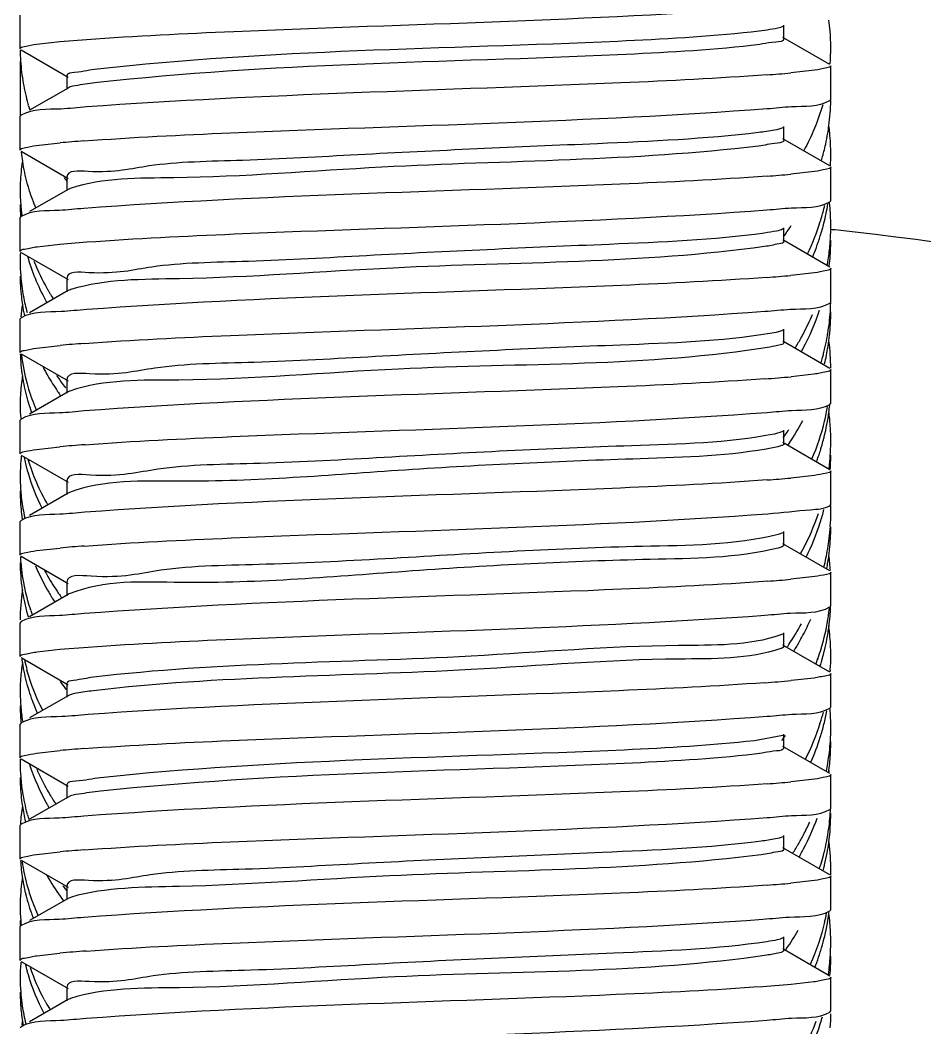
# Model space of a CAD drawing. Extents: x 921423 to 1291758, y 534425 to 1049953.
# Drawn here: x 1127829.6 to 1127890.6, y 865337.3 to 865405.2 of the extents above; entities that cross this region are included whole.
import ezdxf

# ---------------------------------------------------------------- set-up
doc = ezdxf.new("R2010")
doc.units = 0
doc.header["$LTSCALE"] = 1000
doc.header["$MEASUREMENT"] = 0
doc.layers.add('02___PRT_ALL_AXES', color=7, linetype='Continuous')

msp = doc.modelspace()

# ---------------------------------------------------------------- linework, layer by layer
at = {"color": 7, "linetype": 'Continuous'}
for p, q in [((1127829.628, 865403.315), (1127829.628, 865405.591)), ((1127881.114, 865403.998), (1127881.114, 865404.908)), ((1127830.739, 865403.626), (1127832.3, 865403.799)), ((1127832.3, 865403.799), (1127834.102, 865403.946)), ((1127884.204, 865402.251), (1127881.041, 865404.082)), ((1127829.693, 865403.24), (1127832.856, 865401.409)), ((1127829.628, 865402.48), (1127829.628, 865398.836)), ((1127883.191, 865401.87), (1127881.586, 865401.691)), ((1127884.268, 865399.9), (1127884.268, 865402.176)), ((1127832.783, 865401.493), (1127832.783, 865400.583)), ((1127832.856, 865400.667), (1127830.267, 865399.168)), ((1127884.204, 865399.825), (1127884.268, 865399.9)), ((1127829.693, 865398.836), (1127829.628, 865398.761)), ((1127829.628, 865396.485), (1127829.628, 865398.761)), ((1127881.114, 865397.168), (1127881.114, 865398.078)), ((1127830.718, 865396.793), (1127832.317, 865396.971)), ((1127884.204, 865395.421), (1127881.041, 865397.252)), ((1127829.693, 865396.41), (1127832.856, 865394.579)), ((1127883.747, 865396.158), (1127883.76, 865396.208)), ((1127883.171, 865395.037), (1127881.579, 865394.86)), ((1127884.268, 865393.07), (1127884.268, 865395.346)), ((1127832.783, 865394.663), (1127832.783, 865393.753)), ((1127832.856, 865393.837), (1127830.267, 865392.338)), ((1127833.009, 865393.901), (1127832.856, 865393.837)), ((1127884.204, 865392.995), (1127884.268, 865393.07)), ((1127829.693, 865392.006), (1127829.628, 865391.931)), ((1127829.628, 865389.655), (1127829.628, 865391.931)), ((1127881.114, 865390.338), (1127881.114, 865391.248)), ((1127830.773, 865389.97), (1127832.306, 865390.14)), ((1127832.306, 865390.14), (1127834.118, 865390.287)), ((1127884.204, 865388.591), (1127881.041, 865390.422)), ((1127829.693, 865389.58), (1127832.856, 865387.749)), ((1127883.171, 865388.207), (1127881.579, 865388.03)), ((1127884.268, 865386.24), (1127884.268, 865388.516)), ((1127832.783, 865387.833), (1127832.783, 865386.923)), ((1127832.856, 865387.007), (1127830.267, 865385.508)), ((1127833.008, 865387.071), (1127832.857, 865387.007)), ((1127884.204, 865386.165), (1127884.268, 865386.24)), ((1127829.693, 865385.176), (1127829.628, 865385.101)), ((1127829.628, 865382.825), (1127829.628, 865385.101)), ((1127881.114, 865383.508), (1127881.114, 865384.418)), ((1127830.732, 865383.135), (1127832.316, 865383.311)), ((1127884.204, 865381.761), (1127881.041, 865383.592)), ((1127829.693, 865382.75), (1127832.856, 865380.919)), ((1127883.726, 865382.561), (1127883.713, 865382.511)), ((1127883.136, 865381.372), (1127881.587, 865381.201)), ((1127884.268, 865379.41), (1127884.268, 865381.686)), ((1127832.783, 865381.003), (1127832.783, 865380.093)), ((1127832.856, 865380.177), (1127830.267, 865378.678)), ((1127832.952, 865380.221), (1127832.857, 865380.177)), ((1127884.204, 865379.335), (1127884.268, 865379.41)), ((1127830.293, 865379.098), (1127830.308, 865379.052)), ((1127829.693, 865378.346), (1127829.628, 865378.271)), ((1127829.628, 865375.995), (1127829.628, 865378.271)), ((1127881.04, 865377.504), (1127880.473, 865377.338)), ((1127881.114, 865376.678), (1127881.114, 865377.588)), ((1127830.722, 865376.303), (1127832.31, 865376.48)), ((1127884.204, 865374.931), (1127881.041, 865376.762)), ((1127829.693, 865375.92), (1127832.856, 865374.089)), ((1127883.427, 865375.798), (1127883.444, 865375.847)), ((1127883.176, 865374.548), (1127881.58, 865374.37)), ((1127884.268, 865372.58), (1127884.268, 865374.856)), ((1127832.783, 865374.173), (1127832.783, 865373.263)), ((1127832.856, 865373.347), (1127830.267, 865371.848)), ((1127832.95, 865373.39), (1127832.857, 865373.347)), ((1127884.204, 865372.505), (1127884.268, 865372.58)), ((1127829.693, 865371.516), (1127829.628, 865371.441)), ((1127829.628, 865369.165), (1127829.628, 865371.441)), ((1127881.04, 865370.674), (1127880.72, 865370.562)), ((1127881.114, 865369.848), (1127881.114, 865370.758)), ((1127830.73, 865369.475), (1127832.317, 865369.651)), ((1127884.204, 865368.101), (1127881.041, 865369.932)), ((1127829.693, 865369.09), (1127832.856, 865367.259)), ((1127883.186, 865367.72), (1127881.576, 865367.54)), ((1127884.268, 865365.75), (1127884.268, 865368.026)), ((1127832.783, 865367.343), (1127832.783, 865366.433)), ((1127832.856, 865366.517), (1127830.267, 865365.019)), ((1127832.927, 865366.551), (1127832.856, 865366.517)), ((1127884.204, 865365.675), (1127884.268, 865365.75)), ((1127830.342, 865365.43), (1127830.326, 865365.477)), ((1127829.693, 865364.686), (1127829.628, 865364.612)), ((1127829.628, 865362.335), (1127829.628, 865364.612)), ((1127881.04, 865363.844), (1127880.907, 865363.786)), ((1127881.114, 865363.018), (1127881.114, 865363.929)), ((1127830.781, 865362.652), (1127832.298, 865362.819)), ((1127832.298, 865362.819), (1127834.207, 865362.973)), ((1127884.204, 865361.271), (1127881.041, 865363.102)), ((1127829.693, 865362.26), (1127832.856, 865360.429)), ((1127883.403, 865362.207), (1127883.386, 865362.158)), ((1127883.551, 865361.685), (1127883.563, 865361.721)), ((1127883.661, 865362.045), (1127883.675, 865362.095)), ((1127883.142, 865360.883), (1127881.59, 865360.711)), ((1127884.268, 865358.92), (1127884.268, 865361.197)), ((1127832.783, 865360.514), (1127832.783, 865359.603)), ((1127832.856, 865359.687), (1127830.267, 865358.189)), ((1127884.204, 865358.845), (1127884.268, 865358.92)), ((1127829.693, 865357.856), (1127829.628, 865357.782)), ((1127829.628, 865355.505), (1127829.628, 865357.782)), ((1127881.041, 865357.014), (1127879.119, 865356.654)), ((1127881.114, 865356.188), (1127881.114, 865357.099)), ((1127884.204, 865354.441), (1127881.041, 865356.272)), ((1127829.693, 865355.43), (1127832.856, 865353.599)), ((1127830.723, 865355.814), (1127832.318, 865355.991)), ((1127883.176, 865354.058), (1127881.578, 865353.88)), ((1127884.268, 865352.09), (1127884.268, 865354.367)), ((1127832.783, 865353.684), (1127832.783, 865352.773)), ((1127832.856, 865352.857), (1127830.267, 865351.359)), ((1127831.454, 865352.354), (1127831.467, 865352.33)), ((1127884.204, 865352.015), (1127884.268, 865352.09)), ((1127830.116, 865351.663), (1127830.103, 865351.71)), ((1127829.693, 865351.026), (1127829.628, 865350.952)), ((1127829.628, 865348.675), (1127829.628, 865350.952)), ((1127881.114, 865349.358), (1127881.114, 865350.269)), ((1127884.204, 865347.611), (1127881.041, 865349.442)), ((1127884.133, 865349.777), (1127884.139, 865349.821)), ((1127884.143, 865349.826), (1127884.147, 865349.792)), ((1127829.693, 865348.6), (1127832.856, 865346.769)), ((1127830.72, 865348.983), (1127832.318, 865349.161)), ((1127883.816, 865349.095), (1127883.808, 865349.065)), ((1127883.642, 865348.457), (1127883.627, 865348.407)), ((1127883.174, 865347.228), (1127881.579, 865347.05)), ((1127884.268, 865345.26), (1127884.268, 865347.537)), ((1127832.783, 865346.854), (1127832.783, 865345.943)), ((1127832.856, 865346.027), (1127830.267, 865344.529)), ((1127833.083, 865346.114), (1127832.857, 865346.027)), ((1127884.204, 865345.185), (1127884.268, 865345.26)), ((1127829.693, 865344.196), (1127829.628, 865344.122)), ((1127829.628, 865341.845), (1127829.628, 865344.122)), ((1127881.114, 865342.528), (1127881.114, 865343.439)), ((1127884.204, 865340.781), (1127881.041, 865342.612)), ((1127829.693, 865341.77), (1127832.856, 865339.939)), ((1127830.757, 865342.159), (1127832.308, 865342.33)), ((1127883.12, 865340.39), (1127881.599, 865340.222)), ((1127884.268, 865338.43), (1127884.268, 865340.707)), ((1127832.783, 865340.024), (1127832.783, 865339.113)), ((1127881.599, 865340.222), (1127879.695, 865340.069)), ((1127832.856, 865339.197), (1127830.267, 865337.699)), ((1127832.98, 865339.252), (1127832.857, 865339.197)), ((1127884.204, 865338.355), (1127884.268, 865338.43)), ((1127829.693, 865337.366), (1127829.628, 865337.292))]:
    msp.add_line(p, q, dxfattribs=at)
for centre, radius, start, end in [((1127873.352, 865492.295), 90.978, 274.16255, 275.1926), ((1127869.407, 865400.071), 14.861, 352.47519, 359.03327), ((1127869.087, 865400.117), 15.184, 347.7321, 350.52725), ((1127869.221, 865400.094), 15.049, 350.52884, 352.48172), ((1127869.319, 865396.185), 14.95, 5.58674, 7.5152), ((1127869.471, 865396.199), 14.797, 0.00854, 5.59097), ((1127840.517, 865306.685), 90.658, 94.17607, 95.18912), ((1127868.948, 865400.147), 15.327, 345.78366, 347.73309), ((1127842.422, 865397.669), 12.795, 185.96749, 188.8113), ((1127868.705, 865400.21), 15.578, 343.45881, 344.92118), ((1127868.849, 865400.172), 15.429, 345.1133, 345.78472), ((1127869.527, 865396.202), 14.741, 356.97159, 359.99788), ((1127842.412, 865393.769), 12.785, 171.1943, 174.4746), ((1127842.684, 865397.714), 13.06, 188.82814, 195.33103), ((1127842.276, 865393.782), 12.648, 174.47588, 177.80003), ((1127873.36, 865485.384), 90.896, 274.16985, 275.1881), ((1127842.176, 865393.787), 12.547, 177.80211, 181.74252), ((1127842.933, 865397.779), 13.318, 195.31799, 196.41157), ((1127842.245, 865393.789), 12.617, 181.74364, 184.338), ((1127843.086, 865397.824), 13.477, 196.41284, 198.11163), ((1127843.209, 865397.864), 13.606, 198.10966, 198.55098), ((1127843.424, 865397.938), 13.834, 198.55845, 201.58299), ((1127842.209, 865392.822), 12.581, 180.00326, 183.69965), ((1127842.362, 865393.799), 12.734, 184.34018, 187.69364), ((1127843.685, 865398.04), 14.114, 201.57686, 202.63834), ((1127868.918, 865396.29), 15.358, 345.78464, 346.78636), ((1127869.031, 865395.298), 15.241, 345.78982, 350.7611), ((1127869.448, 865391.368), 14.82, 0.76158, 6.03394), ((1127868.695, 865396.349), 15.588, 342.50522, 345.7777), ((1127865.701, 865401.685), 18.938, 324.99043, 327.08789), ((1127867.919, 865396.609), 16.407, 334.25472, 342.45417), ((1127868.696, 865395.383), 15.588, 342.50596, 345.78952), ((1127869.54, 865391.372), 14.728, 357.64386, 359.99878), ((1127869.57, 865391.372), 14.698, 0.00011, 0.75392), ((1127865.425, 865401.877), 19.274, 324.53275, 324.99516), ((1127868.424, 865395.467), 15.872, 341.25311, 342.51152), ((1127869.473, 865391.375), 14.795, 356.29224, 357.64442), ((1127868.113, 865395.575), 16.202, 338.2349, 340.87298), ((1127868.318, 865395.502), 15.983, 340.8783, 341.25413), ((1127869.277, 865391.393), 14.993, 350.62667, 354.79693), ((1127869.419, 865390.412), 14.849, 353.27341, 358.49622), ((1127869.415, 865391.379), 14.854, 354.80193, 356.29212), ((1127869.557, 865390.406), 14.711, 358.50364, 359.99958), ((1127842.195, 865388.957), 12.566, 177.162, 179.99822), ((1127842.956, 865392.956), 13.341, 195.78743, 196.40074), ((1127867.859, 865395.675), 16.475, 337.2245, 338.23916), ((1127842.221, 865388.958), 12.592, 180.00472, 184.33887), ((1127844.213, 865394.402), 14.688, 201.59427, 209.70815), ((1127869.152, 865391.412), 15.119, 349.80407, 350.63062), ((1127842.198, 865387.992), 12.57, 180.00212, 183.06618), ((1127842.355, 865388.968), 12.726, 184.33859, 187.39443), ((1127873.357, 865478.583), 90.926, 274.16889, 275.18805), ((1127842.309, 865387.998), 12.68, 183.0678, 186.38787), ((1127842.504, 865388.988), 12.878, 187.39608, 190.68401), ((1127842.738, 865389.034), 13.116, 190.69091, 195.43735), ((1127844.889, 865394.771), 15.458, 209.65199, 210.41087), ((1127845.003, 865394.837), 15.589, 210.41037, 210.80748), ((1127845.115, 865394.904), 15.72, 210.80795, 211.54069), ((1127845.286, 865395.01), 15.922, 211.54123, 212.51965), ((1127833.57, 865385.372), 1.79, 106.85545, 108.28817), ((1127842.403, 865384.111), 12.775, 171.17163, 174.97934), ((1127842.429, 865388.011), 12.801, 186.38713, 188.78941), ((1127842.577, 865388.035), 12.951, 188.79166, 192.01233), ((1127869.489, 865386.545), 14.78, 356.29178, 358.51796), ((1127867.387, 865392.017), 16.989, 332.23521, 337.09792), ((1127869.308, 865386.559), 14.961, 350.63339, 356.28243), ((1127869.451, 865385.579), 14.817, 353.7483, 359.98936), ((1127866.857, 865392.29), 17.585, 330.76317, 332.25178), ((1127869.057, 865386.6), 15.215, 347.21735, 350.00725), ((1127869.158, 865386.582), 15.113, 350.00989, 350.64016), ((1127869.303, 865385.594), 14.966, 352.3086, 353.75375), ((1127840.572, 865292.374), 91.311, 94.15716, 95.18779), ((1127866.323, 865392.597), 18.201, 328.67514, 329.19036), ((1127866.505, 865392.488), 17.989, 329.18898, 330.4141), ((1127866.669, 865392.395), 17.8, 330.41564, 330.76547), ((1127868.931, 865386.628), 15.344, 345.78023, 347.21897), ((1127869.071, 865385.631), 15.201, 346.48199, 350.92176), ((1127869.234, 865385.603), 15.035, 350.9283, 352.30862), ((1127869.424, 865381.708), 14.845, 0.23179, 7.34407), ((1127842.345, 865383.171), 12.717, 181.90529, 188.7272), ((1127842.635, 865384.18), 13.01, 186.67965, 195.39793), ((1127866.861, 865391.323), 17.581, 331.30474, 331.72774), ((1127866.95, 865391.275), 17.48, 331.72772, 332.17571), ((1127868.822, 865386.656), 15.457, 344.63752, 345.78016), ((1127868.652, 865386.703), 15.633, 343.02539, 344.44669), ((1127842.424, 865379.279), 12.796, 171.10111, 174.08749), ((1127842.576, 865383.205), 12.951, 188.72178, 191.99518), ((1127844.666, 865388.849), 15.201, 207.47603, 209.94183), ((1127845.321, 865389.232), 15.96, 209.96162, 214.41263), ((1127846.001, 865390.657), 16.781, 213.94011, 216.98856), ((1127873.166, 865474.003), 93.183, 274.10259, 275.18547), ((1127842.253, 865379.296), 12.624, 174.08458, 179.99016), ((1127842.771, 865383.247), 13.15, 191.99632, 195.22698), ((1127843.064, 865384.294), 13.454, 195.3841, 198.67667), ((1127846.372, 865390.932), 17.242, 216.97695, 217.41088), ((1127843.275, 865384.364), 13.676, 198.6693, 199.10953), ((1127843.494, 865384.441), 13.908, 199.11706, 202.12511), ((1127845.903, 865389.623), 16.661, 214.39055, 215.63666), ((1127833.391, 865379.072), 1.23, 109.14771, 110.90896), ((1127842.217, 865379.299), 12.588, 180.0044, 184.19208), ((1127842.889, 865383.278), 13.271, 195.22299, 195.62666), ((1127842.944, 865383.293), 13.328, 195.627, 196.39518), ((1127843.093, 865383.338), 13.485, 196.39749, 198.32644), ((1127843.755, 865384.546), 14.189, 202.11882, 203.11784), ((1127869.054, 865381.771), 15.219, 346.48338, 350.23906), ((1127869.315, 865380.763), 14.954, 352.51856, 354.22232), ((1127843.298, 865383.406), 13.701, 198.52775, 199.67865), ((1127869.085, 865380.798), 15.187, 346.10938, 352.50371), ((1127869.352, 865376.871), 14.916, 3.93561, 7.55365), ((1127866.352, 865386.776), 18.163, 326.28766, 331.9863), ((1127868.334, 865381.965), 15.963, 336.72096, 346.41275), ((1127869.49, 865376.882), 14.778, 1.0879, 3.9333), ((1127865.391, 865388.378), 19.316, 324.22992, 325.01303), ((1127865.612, 865388.224), 19.046, 325.01197, 326.2496), ((1127868.893, 865380.842), 15.384, 345.71428, 346.11997), ((1127869.564, 865376.883), 14.704, 0.00022, 1.08616), ((1127840.599, 865285.232), 91.624, 94.14441, 95.19053), ((1127865.74, 865387.171), 18.892, 325.9088, 326.32086), ((1127868.573, 865380.931), 15.716, 342.52168, 343.62403), ((1127868.663, 865380.905), 15.622, 343.62475, 344.00541), ((1127868.784, 865380.871), 15.496, 344.00364, 345.7125), ((1127869.548, 865376.884), 14.72, 357.96895, 359.99921), ((1127842.265, 865374.466), 12.636, 173.68891, 179.72726), ((1127842.763, 865378.415), 13.142, 191.71842, 195.34808), ((1127868.226, 865381.046), 16.081, 339.78387, 340.95342), ((1127868.418, 865380.98), 15.879, 341.13966, 342.52117), ((1127869.365, 865376.894), 14.903, 352.78214, 356.28959), ((1127869.511, 865375.918), 14.757, 356.18086, 359.99643), ((1127869.48, 865376.886), 14.788, 356.29252, 357.96915), ((1127842.156, 865374.469), 12.527, 179.7378, 179.99999), ((1127842.209, 865374.469), 12.581, 180.00322, 183.67864), ((1127842.934, 865378.461), 13.319, 195.34385, 196.408), ((1127873.368, 865464.793), 90.795, 274.17235, 275.18889), ((1127842.191, 865373.503), 12.563, 180.00156, 182.67341), ((1127842.277, 865374.473), 12.649, 183.67648, 184.33648), ((1127842.345, 865374.479), 12.717, 184.3385, 186.99582), ((1127842.353, 865373.513), 12.725, 182.68366, 188.56162), ((1127842.551, 865374.507), 12.925, 187.00662, 192.58806), ((1127869.552, 865372.054), 14.716, 0.00059, 1.76391), ((1127867.64, 865377.405), 16.707, 331.91798, 341.08167), ((1127868.696, 865376.065), 15.587, 342.501, 345.81249), ((1127869.513, 865372.055), 14.755, 356.29008, 359.99666), ((1127867.869, 865376.344), 16.459, 333.62965, 342.44026), ((1127869.375, 865372.064), 14.894, 353.15917, 356.28968), ((1127869.525, 865371.089), 14.744, 356.85, 359.99769), ((1127869.239, 865372.08), 15.031, 350.61328, 353.15933), ((1127840.556, 865278.9), 91.124, 94.1637, 95.18759), ((1127869.166, 865372.092), 15.104, 350.34293, 350.61498), ((1127869.407, 865371.095), 14.862, 354.01055, 356.84953), ((1127842.257, 865369.642), 12.629, 182.54216, 184.33704), ((1127866.793, 865377.837), 17.658, 330.92395, 331.39889), ((1127866.901, 865377.778), 17.535, 331.39877, 331.97896), ((1127869.021, 865372.118), 15.252, 345.81399, 350.33524), ((1127869.178, 865371.123), 15.092, 349.06632, 352.4892), ((1127869.361, 865367.213), 14.908, 3.53434, 7.52794), ((1127869.31, 865371.105), 14.959, 352.4925, 354.01168), ((1127842.308, 865368.678), 12.679, 180.02243, 188.30537), ((1127842.496, 865369.666), 12.868, 184.36366, 192.58095), ((1127844.306, 865374.166), 14.792, 202.78212, 209.82451), ((1127844.712, 865375.352), 15.254, 208.22001, 209.80173), ((1127845.354, 865375.73), 15.999, 209.8319, 214.83934), ((1127873.439, 865457.135), 89.964, 274.19855, 275.18882), ((1127842.328, 865364.804), 12.699, 170.96242, 179.97306), ((1127842.47, 865368.699), 12.843, 188.29381, 188.58146), ((1127842.558, 865368.713), 12.932, 188.58486, 191.57656), ((1127842.789, 865369.729), 13.169, 192.56767, 195.36344), ((1127842.908, 865369.761), 13.291, 195.36055, 195.9051), ((1127844.959, 865374.528), 15.539, 209.78228, 211.01827), ((1127845.121, 865374.624), 15.727, 211.0166, 211.41156), ((1127845.23, 865374.691), 15.856, 211.41197, 212.11107), ((1127845.407, 865374.802), 16.064, 212.11182, 213.14913), ((1127845.991, 865376.163), 16.769, 214.811, 216.04378), ((1127842.758, 865368.755), 13.136, 191.57987, 195.30964), ((1127843.097, 865369.816), 13.489, 195.91109, 198.76657), ((1127869.099, 865367.271), 15.171, 345.75346, 353.62631), ((1127869.39, 865366.266), 14.878, 352.7083, 357.69647), ((1127842.933, 865368.802), 13.317, 195.30524, 196.412), ((1127843.006, 865368.823), 13.394, 196.41119, 196.66786), ((1127843.358, 865369.904), 13.764, 198.96808, 200.17201), ((1127867.295, 865371.778), 17.092, 332.0452, 336.0985), ((1127866.276, 865373.301), 18.253, 326.21847, 331.30661), ((1127869.189, 865366.292), 15.081, 349.23189, 352.70921), ((1127869.283, 865362.375), 14.986, 7.01977, 7.73919), ((1127869.362, 865362.384), 14.907, 4.1838, 7.0214), ((1127866.783, 865372.047), 17.669, 330.1995, 332.05483), ((1127868.758, 865367.355), 15.523, 343.55205, 345.76518), ((1127865.673, 865373.694), 18.973, 325.55693, 326.24584), ((1127866.215, 865372.378), 18.327, 328.12103, 328.71154), ((1127866.399, 865372.267), 18.112, 328.71047, 329.85377), ((1127866.556, 865372.175), 17.93, 329.85511, 330.20312), ((1127868.427, 865367.454), 15.868, 340.69051, 343.17067), ((1127868.608, 865367.398), 15.679, 343.17505, 343.55497), ((1127869.012, 865366.326), 15.261, 346.45054, 349.2323), ((1127869.497, 865362.394), 14.771, 0.0042, 4.1844), ((1127842.46, 865363.868), 12.833, 187.65742, 188.8159), ((1127868.167, 865367.545), 16.144, 339.35756, 340.5071), ((1127868.783, 865366.382), 15.497, 343.94018, 345.80814), ((1127868.909, 865366.35), 15.367, 345.81018, 346.4528), ((1127869.513, 865362.396), 14.755, 356.29029, 359.99668), ((1127842.383, 865359.966), 12.755, 171.19792, 176.00534), ((1127842.684, 865363.907), 13.06, 188.8345, 195.32616), ((1127842.781, 865364.897), 13.16, 192.37931, 195.30775), ((1127868.579, 865366.441), 15.709, 342.51526, 343.75155), ((1127842.223, 865359.979), 12.595, 176.01108, 179.33985), ((1127869.436, 865362.4), 14.833, 355.78093, 356.29258), ((1127842.161, 865359.98), 12.533, 179.34248, 179.99993), ((1127842.933, 865363.972), 13.318, 195.31317, 196.41208), ((1127843.165, 865364.042), 13.56, 196.41826, 199.42765), ((1127846.213, 865370.528), 17.043, 215.4684, 217.46398), ((1127846.449, 865370.706), 17.339, 217.45892, 217.6726), ((1127873.161, 865453.568), 93.238, 274.09964, 275.18682), ((1127842.202, 865359.981), 12.573, 180.00249, 183.28419), ((1127843.367, 865364.112), 13.773, 199.4213, 199.85962), ((1127843.59, 865364.194), 14.011, 199.86727, 202.86893), ((1127842.235, 865359.016), 12.607, 180.00682, 185.06995), ((1127842.27, 865359.984), 12.642, 183.28263, 184.33698), ((1127842.398, 865359.996), 12.77, 184.34455, 189.13682), ((1127843.855, 865364.305), 14.299, 202.86251, 203.84796), ((1127869.49, 865357.564), 14.778, 0.00596, 4.78748), ((1127868.667, 865362.551), 15.617, 342.51145, 345.28432), ((1127868.996, 865361.499), 15.278, 345.84065, 349.34736), ((1127867.836, 865362.833), 16.495, 333.22452, 342.4417), ((1127868.697, 865361.576), 15.586, 342.50447, 345.83687), ((1127869.514, 865357.566), 14.755, 356.331, 359.99676), ((1127865.334, 865368.134), 19.385, 323.7494, 324.99164), ((1127868.066, 865361.783), 16.251, 336.15094, 342.47854), ((1127840.524, 865265.62), 90.743, 94.17446, 95.18833), ((1127869.384, 865357.574), 14.885, 353.494, 356.33107), ((1127869.532, 865356.6), 14.736, 357.19049, 359.9982), ((1127842.17, 865355.151), 12.541, 178.70451, 179.9997), ((1127869.246, 865357.59), 15.023, 350.59303, 353.49316), ((1127869.374, 865356.609), 14.894, 352.46287, 357.18523), ((1127842.221, 865355.152), 12.592, 180.00474, 184.33991), ((1127844.346, 865360.665), 14.838, 203.55372, 209.66161), ((1127869.117, 865357.612), 15.154, 348.57528, 350.59393), ((1127869.285, 865352.716), 14.984, 7.00238, 7.49877), ((1127842.226, 865354.186), 12.598, 180.0054, 184.59808), ((1127842.392, 865355.165), 12.764, 184.34377, 188.91008), ((1127869.26, 865356.623), 15.01, 352.03888, 352.46745), ((1127844.985, 865361.02), 15.568, 209.6317, 211.39823), ((1127873.385, 865444.116), 90.607, 274.17843, 275.18846), ((1127842.372, 865354.198), 12.744, 184.59801, 187.90951), ((1127842.585, 865355.195), 12.959, 188.90908, 192.18135), ((1127845.198, 865361.149), 15.818, 211.39461, 211.78857), ((1127845.312, 865361.219), 15.951, 211.78904, 212.51715), ((1127845.493, 865361.335), 16.166, 212.51787, 213.56347), ((1127842.37, 865350.309), 12.742, 171.21784, 176.67259), ((1127842.467, 865354.21), 12.84, 187.90699, 188.83731), ((1127842.622, 865354.236), 12.997, 188.84583, 193.43773), ((1127842.776, 865355.237), 13.155, 192.1822, 195.31914), ((1127844.916, 865360.014), 15.489, 209.74058, 210.60068), ((1127869.463, 865352.739), 14.805, 356.29219, 357.1268), ((1127842.888, 865355.267), 13.271, 195.31536, 195.54533), ((1127842.998, 865355.298), 13.385, 195.75649, 197.17095), ((1127867.611, 865357.137), 16.74, 332.33939, 340.09984), ((1127869.306, 865352.752), 14.962, 350.60058, 356.28189), ((1127869.419, 865351.774), 14.849, 352.44087, 359.98311), ((1127867.268, 865358.27), 17.122, 332.27693, 335.46821), ((1127866.766, 865358.533), 17.689, 329.86034, 332.27881), ((1127869.12, 865352.781), 15.151, 348.71867, 350.60643), ((1127840.513, 865258.912), 90.621, 94.17794, 95.18856), ((1127866.132, 865358.907), 18.425, 327.75495, 328.321), ((1127866.319, 865358.792), 18.205, 328.31975, 329.51764), ((1127866.482, 865358.696), 18.016, 329.51913, 329.86653), ((1127866.839, 865357.528), 17.605, 330.80704, 332.05869), ((1127866.999, 865357.442), 17.424, 332.0603, 332.38426), ((1127868.98, 865352.81), 15.294, 345.94113, 348.71696), ((1127869.196, 865351.802), 15.074, 349.63222, 352.27835), ((1127869.428, 865347.902), 14.841, 0.01608, 7.31576), ((1127842.381, 865349.368), 12.753, 183.55029, 189.13169), ((1127866.666, 865357.624), 17.803, 330.3681, 330.80855), ((1127868.757, 865352.866), 15.524, 343.49903, 345.82645), ((1127869.037, 865351.832), 15.235, 346.53959, 349.6307), ((1127842.672, 865350.382), 13.047, 188.35343, 195.3183), ((1127868.467, 865352.953), 15.826, 341.94372, 342.50801), ((1127868.552, 865352.926), 15.738, 342.50779, 343.31148), ((1127868.827, 865351.883), 15.452, 345.02447, 345.7548), ((1127868.908, 865351.862), 15.368, 345.75476, 346.54205), ((1127869.556, 865347.906), 14.712, 358.8364, 359.99976), ((1127842.363, 865345.48), 12.735, 172.29655, 175.60876), ((1127842.453, 865345.468), 12.826, 171.5193, 172.29912), ((1127842.616, 865349.406), 12.991, 189.13196, 193.361), ((1127844.794, 865355.115), 15.349, 209.34134, 209.71442), ((1127845.408, 865355.479), 16.062, 209.75625, 215.4073), ((1127843.138, 865350.51), 13.531, 195.3197, 199.96561), ((1127846.321, 865357.086), 17.178, 216.4872, 217.44124), ((1127846.486, 865357.212), 17.386, 217.44048, 218.01745), ((1127873.374, 865437.407), 90.729, 274.17495, 275.18825), ((1127842.222, 865345.49), 12.593, 175.60897, 184.34611), ((1127842.765, 865349.44), 13.143, 193.35561, 194.3535), ((1127842.875, 865349.468), 13.258, 194.35474, 195.9458), ((1127842.98, 865349.498), 13.366, 195.94426, 196.38867), ((1127843.433, 865350.613), 13.843, 199.95078, 200.38784), ((1127846.116, 865355.969), 16.923, 215.37089, 216.64807), ((1127843.179, 865349.558), 13.574, 196.39591, 199.50544), ((1127843.659, 865350.699), 14.085, 200.39555, 203.38571), ((1127842.173, 865344.526), 12.545, 180.00041, 181.51914), ((1127842.317, 865345.499), 12.688, 184.34358, 185.66827), ((1127843.443, 865349.651), 13.854, 199.50023, 200.91884), ((1127843.925, 865350.813), 14.375, 203.37917, 204.32626), ((1127869.075, 865346.993), 15.197, 345.81731, 352.45957), ((1127869.016, 865347.973), 15.258, 346.54079, 348.83334), ((1127869.279, 865346.961), 14.99, 352.47654, 352.79271), ((1127869.379, 865343.068), 14.89, 2.62758, 7.51244), ((1127866.045, 865353.161), 18.525, 325.39609, 329.94166), ((1127868.72, 865347.081), 15.562, 342.89232, 345.82297), ((1127869.535, 865343.076), 14.733, 0.00154, 2.62169), ((1127840.74, 865249.431), 93.281, 94.09884, 95.18633), ((1127865.536, 865353.503), 19.138, 325.00506, 325.41786), ((1127868.527, 865347.139), 15.763, 342.51884, 342.8975), ((1127869.513, 865343.078), 14.755, 356.66363, 359.51005), ((1127869.575, 865343.077), 14.694, 359.51192, 359.99996), ((1127868.331, 865347.202), 15.97, 339.84864, 342.51367), ((1127869.332, 865343.091), 14.936, 351.53984, 356.28541), ((1127869.486, 865342.113), 14.783, 355.03062, 359.9935), ((1127869.454, 865343.081), 14.815, 356.29234, 356.66507), ((1127842.231, 865340.661), 12.603, 175.1409, 179.99384), ((1127842.812, 865344.621), 13.192, 193.37482, 195.32997), ((1127842.933, 865344.654), 13.318, 195.32911, 196.40484), ((1127868.079, 865347.293), 16.238, 338.71385, 339.85257), ((1127842.221, 865340.663), 12.593, 180.0047, 184.33957), ((1127842.307, 865340.669), 12.678, 184.33662, 185.21243), ((1127842.164, 865339.696), 12.535, 180.00014, 180.88095), ((1127842.23, 865339.698), 12.602, 180.88358, 184.21193), ((1127842.399, 865340.678), 12.771, 185.21583, 188.52295), ((1127844.604, 865346.317), 15.131, 208.02649, 208.74101), ((1127844.708, 865346.374), 15.25, 208.74061, 209.14616), ((1127833.481, 865337.835), 1.503, 107.88404, 109.47072), ((1127842.387, 865339.71), 12.759, 184.21699, 188.82298), ((1127842.632, 865340.715), 13.007, 188.53286, 194.00423), ((1127844.86, 865346.459), 15.424, 209.14771, 210.36149), ((1127845.037, 865346.562), 15.629, 210.36024, 210.99775), ((1127842.453, 865335.809), 12.826, 171.2047, 172.58398), ((1127842.52, 865339.73), 12.893, 188.81819, 189.9914), ((1127867.569, 865343.635), 16.787, 332.38838, 339.43993), ((1127868.61, 865342.284), 15.677, 342.50934, 344.25996), ((1127869.513, 865338.248), 14.755, 356.29033, 359.99666)]:
    msp.add_arc(centre, radius, start, end, dxfattribs=at)
for points, knots in [([(1127834.102, 865403.946), (1127837.408, 865404.185), (1127852.693, 865404.929), (1127868.001, 865405.229), (1127879.956, 865406.111)], [0, 0, 0, 0, 0.216628, 1, 1, 1, 1]), ([(1127878.912, 865404.441), (1127875.924, 865404.118), (1127861.223, 865403.302), (1127846.473, 865403.243), (1127834.834, 865401.944)], [0, 0, 0, 0, 0.204219, 1, 1, 1, 1]), ([(1127881.041, 865404.824), (1127880.831, 865404.702), (1127880.092, 865404.599), (1127879.389, 865404.492), (1127878.912, 865404.441)], [0, 0, 0, 0, 0.33615, 1, 1, 1, 1]), ([(1127829.628, 865403.315), (1127829.628, 865403.421), (1127830.173, 865403.512), (1127830.46, 865403.586), (1127830.739, 865403.626)], [0, 0, 0, 0, 0.274399, 1, 1, 1, 1]), ([(1127881.113, 865403.998), (1127881.114, 865403.796), (1127879.988, 865403.751), (1127879.463, 865403.589), (1127878.912, 865403.53)], [0, 0, 0, 0, 0.266706, 1, 1, 1, 1]), ([(1127878.912, 865403.53), (1127875.924, 865403.208), (1127861.223, 865402.392), (1127846.473, 865402.332), (1127834.834, 865401.034)], [0, 0, 0, 0, 0.204219, 1, 1, 1, 1]), ([(1127834.834, 865401.944), (1127834.321, 865401.887), (1127833.827, 865401.739), (1127832.782, 865401.682), (1127832.784, 865401.493)], [0, 0, 0, 0, 0.732541, 1, 1, 1, 1]), ([(1127879.956, 865401.557), (1127876.683, 865401.316), (1127861.397, 865400.57), (1127846.09, 865400.262), (1127834.102, 865399.392)], [0, 0, 0, 0, 0.214468, 1, 1, 1, 1]), ([(1127884.268, 865402.176), (1127884.268, 865402.073), (1127883.741, 865401.98), (1127883.462, 865401.909), (1127883.191, 865401.87)], [0, 0, 0, 0, 0.274998, 1, 1, 1, 1]), ([(1127834.834, 865401.034), (1127834.392, 865400.984), (1127833.738, 865400.884), (1127833.053, 865400.781), (1127832.856, 865400.667)], [0, 0, 0, 0, 0.66143, 1, 1, 1, 1]), ([(1127879.969, 865399.282), (1127880.521, 865399.322), (1127881.911, 865399.501), (1127883.448, 865399.391), (1127884.203, 865399.825)], [0, 0, 0, 0, 0.388317, 1, 1, 1, 1]), ([(1127834.102, 865399.392), (1127833.527, 865399.351), (1127832.08, 865399.166), (1127830.479, 865399.288), (1127829.694, 865398.836)], [0, 0, 0, 0, 0.388855, 1, 1, 1, 1]), ([(1127833.915, 865397.102), (1127837.209, 865397.346), (1127852.561, 865398.095), (1127867.936, 865398.393), (1127879.969, 865399.282)], [0, 0, 0, 0, 0.214919, 1, 1, 1, 1]), ([(1127879.387, 865397.665), (1127875.788, 865397.229), (1127866.789, 865396.837), (1127855.092, 865396.341), (1127845.239, 865395.752), (1127838.695, 865395.674), (1127835.688, 865394.842), (1127832.782, 865395.155), (1127832.784, 865394.663)], [0, 0, 0, 0, 0.232716, 0.578809, 0.745042, 0.880205, 0.968465, 1, 1, 1, 1]), ([(1127881.041, 865397.994), (1127880.872, 865397.897), (1127880.302, 865397.797), (1127879.754, 865397.709), (1127879.387, 865397.665)], [0, 0, 0, 0, 0.344709, 1, 1, 1, 1]), ([(1127829.628, 865396.485), (1127829.628, 865396.589), (1127830.162, 865396.681), (1127830.444, 865396.754), (1127830.718, 865396.793)], [0, 0, 0, 0, 0.274808, 1, 1, 1, 1]), ([(1127881.113, 865397.168), (1127881.114, 865397.007), (1127880.244, 865396.927), (1127879.82, 865396.807), (1127879.387, 865396.754)], [0, 0, 0, 0, 0.269686, 1, 1, 1, 1]), ([(1127879.387, 865396.754), (1127870.977, 865395.735), (1127857.732, 865395.803), (1127842.412, 865394.479), (1127835.23, 865394.634), (1127833.009, 865393.901)], [0, 0, 0, 0, 0.546858, 0.849007, 1, 1, 1, 1]), ([(1127884.268, 865395.346), (1127884.268, 865395.241), (1127883.731, 865395.149), (1127883.447, 865395.076), (1127883.171, 865395.037)], [0, 0, 0, 0, 0.274679, 1, 1, 1, 1]), ([(1127879.969, 865394.728), (1127876.673, 865394.485), (1127861.32, 865393.736), (1127845.945, 865393.438), (1127833.915, 865392.549)], [0, 0, 0, 0, 0.215082, 1, 1, 1, 1]), ([(1127879.967, 865392.451), (1127880.519, 865392.492), (1127881.91, 865392.671), (1127883.448, 865392.56), (1127884.203, 865392.995)], [0, 0, 0, 0, 0.388325, 1, 1, 1, 1]), ([(1127833.915, 865392.549), (1127833.365, 865392.508), (1127831.979, 865392.33), (1127830.446, 865392.439), (1127829.694, 865392.006)], [0, 0, 0, 0, 0.388296, 1, 1, 1, 1]), ([(1127834.118, 865390.287), (1127837.426, 865390.526), (1127852.71, 865391.27), (1127868.017, 865391.569), (1127879.967, 865392.451)], [0, 0, 0, 0, 0.2168, 1, 1, 1, 1]), ([(1127879.806, 865390.889), (1127876.336, 865390.408), (1127867.384, 865390.057), (1127855.682, 865389.534), (1127845.635, 865388.94), (1127838.897, 865388.867), (1127835.789, 865388.004), (1127832.785, 865388.342), (1127832.784, 865387.833)], [0, 0, 0, 0, 0.222922, 0.569994, 0.73903, 0.877173, 0.967654, 1, 1, 1, 1]), ([(1127881.04, 865391.164), (1127880.91, 865391.089), (1127880.488, 865390.998), (1127880.076, 865390.927), (1127879.806, 865390.889)], [0, 0, 0, 0, 0.355402, 1, 1, 1, 1]), ([(1127881.114, 865390.338), (1127881.114, 865390.213), (1127880.47, 865390.111), (1127880.135, 865390.024), (1127879.806, 865389.979)], [0, 0, 0, 0, 0.274235, 1, 1, 1, 1]), ([(1127829.628, 865389.655), (1127829.628, 865389.764), (1127830.191, 865389.854), (1127830.486, 865389.931), (1127830.773, 865389.97)], [0, 0, 0, 0, 0.273881, 1, 1, 1, 1]), ([(1127879.806, 865389.979), (1127871.523, 865388.83), (1127858.253, 865388.997), (1127842.789, 865387.694), (1127835.396, 865387.796), (1127833.051, 865387.085)], [0, 0, 0, 0, 0.5355, 0.843099, 1, 1, 1, 1]), ([(1127884.268, 865388.516), (1127884.268, 865388.411), (1127883.73, 865388.319), (1127883.446, 865388.246), (1127883.171, 865388.207)], [0, 0, 0, 0, 0.274671, 1, 1, 1, 1]), ([(1127879.967, 865387.898), (1127876.698, 865387.657), (1127861.414, 865386.911), (1127846.108, 865386.602), (1127834.118, 865385.733)], [0, 0, 0, 0, 0.214279, 1, 1, 1, 1]), ([(1127879.832, 865385.612), (1127880.402, 865385.653), (1127881.836, 865385.836), (1127883.424, 865385.717), (1127884.203, 865386.165)], [0, 0, 0, 0, 0.388703, 1, 1, 1, 1]), ([(1127834.118, 865385.733), (1127833.541, 865385.692), (1127832.089, 865385.506), (1127830.482, 865385.629), (1127829.694, 865385.176)], [0, 0, 0, 0, 0.388859, 1, 1, 1, 1]), ([(1127833.953, 865383.445), (1127837.231, 865383.686), (1127852.525, 865384.433), (1127867.841, 865384.738), (1127879.832, 865385.612)], [0, 0, 0, 0, 0.214719, 1, 1, 1, 1]), ([(1127880.169, 865384.113), (1127876.843, 865383.573), (1127867.952, 865383.288), (1127856.269, 865382.725), (1127846.033, 865382.128), (1127839.101, 865382.06), (1127835.892, 865381.166), (1127832.787, 865381.529), (1127832.784, 865381.003)], [0, 0, 0, 0, 0.21273, 0.56076, 0.732716, 0.873984, 0.966798, 1, 1, 1, 1]), ([(1127881.04, 865384.334), (1127880.944, 865384.278), (1127880.649, 865384.2), (1127880.356, 865384.144), (1127880.169, 865384.113)], [0, 0, 0, 0, 0.369089, 1, 1, 1, 1]), ([(1127880.169, 865383.203), (1127871.916, 865381.862), (1127858.461, 865382.271), (1127842.91, 865380.783), (1127835.312, 865381.043), (1127832.987, 865380.234)], [0, 0, 0, 0, 0.530505, 0.843834, 1, 1, 1, 1]), ([(1127881.113, 865383.508), (1127881.113, 865383.414), (1127880.663, 865383.303), (1127880.407, 865383.241), (1127880.169, 865383.203)], [0, 0, 0, 0, 0.281015, 1, 1, 1, 1]), ([(1127829.628, 865382.825), (1127829.628, 865382.931), (1127830.169, 865383.022), (1127830.454, 865383.095), (1127830.732, 865383.135)], [0, 0, 0, 0, 0.274575, 1, 1, 1, 1]), ([(1127884.268, 865381.686), (1127884.268, 865381.578), (1127883.712, 865381.488), (1127883.421, 865381.412), (1127883.136, 865381.372)], [0, 0, 0, 0, 0.274084, 1, 1, 1, 1]), ([(1127879.832, 865381.058), (1127876.531, 865380.818), (1127861.237, 865380.073), (1127845.92, 865379.773), (1127833.953, 865378.891)], [0, 0, 0, 0, 0.216209, 1, 1, 1, 1]), ([(1127879.974, 865378.792), (1127880.525, 865378.833), (1127881.913, 865379.011), (1127883.449, 865378.901), (1127884.203, 865379.335)], [0, 0, 0, 0, 0.388301, 1, 1, 1, 1]), ([(1127833.953, 865378.891), (1127833.398, 865378.851), (1127832, 865378.671), (1127830.453, 865378.783), (1127829.694, 865378.346)], [0, 0, 0, 0, 0.388402, 1, 1, 1, 1]), ([(1127833.978, 865376.617), (1127837.277, 865376.859), (1127852.61, 865377.607), (1127867.966, 865377.904), (1127879.974, 865378.792)], [0, 0, 0, 0, 0.215551, 1, 1, 1, 1]), ([(1127880.473, 865377.338), (1127877.312, 865376.716), (1127868.489, 865376.541), (1127856.852, 865375.912), (1127846.435, 865375.316), (1127839.306, 865375.253), (1127836, 865374.327), (1127832.786, 865374.717), (1127832.783, 865374.173)], [0, 0, 0, 0, 0.20212, 0.551084, 0.726087, 0.870629, 0.965898, 1, 1, 1, 1]), ([(1127880.473, 865376.427), (1127877.5, 865375.842), (1127869.144, 865375.633), (1127855.755, 865375.033), (1127843.091, 865373.91), (1127835.277, 865374.284), (1127832.95, 865373.39)], [0, 0, 0, 0, 0.190882, 0.52367, 0.843023, 1, 1, 1, 1]), ([(1127881.113, 865376.678), (1127881.113, 865376.61), (1127880.823, 865376.502), (1127880.635, 865376.459), (1127880.473, 865376.427)], [0, 0, 0, 0, 0.291618, 1, 1, 1, 1]), ([(1127829.628, 865375.995), (1127829.628, 865376.1), (1127830.164, 865376.192), (1127830.447, 865376.264), (1127830.722, 865376.303)], [0, 0, 0, 0, 0.274717, 1, 1, 1, 1]), ([(1127884.268, 865374.856), (1127884.268, 865374.751), (1127883.733, 865374.66), (1127883.451, 865374.587), (1127883.176, 865374.548)], [0, 0, 0, 0, 0.274756, 1, 1, 1, 1]), ([(1127879.974, 865374.239), (1127876.687, 865373.996), (1127861.353, 865373.247), (1127845.998, 865372.947), (1127833.978, 865372.063)], [0, 0, 0, 0, 0.214775, 1, 1, 1, 1]), ([(1127880.026, 865371.966), (1127880.988, 865372.037), (1127882.348, 865372.226), (1127883.821, 865372.285), (1127884.203, 865372.505)], [0, 0, 0, 0, 0.686376, 1, 1, 1, 1]), ([(1127833.978, 865372.063), (1127833.42, 865372.022), (1127832.013, 865371.842), (1127830.457, 865371.956), (1127829.694, 865371.516)], [0, 0, 0, 0, 0.388498, 1, 1, 1, 1]), ([(1127833.94, 865369.784), (1127837.243, 865370.028), (1127852.606, 865370.777), (1127867.992, 865371.071), (1127880.026, 865371.966)], [0, 0, 0, 0, 0.215362, 1, 1, 1, 1]), ([(1127880.72, 865370.562), (1127877.749, 865369.819), (1127868.988, 865369.833), (1127857.433, 865369.092), (1127846.84, 865368.506), (1127839.511, 865368.447), (1127836.113, 865367.488), (1127832.782, 865367.905), (1127832.783, 865367.343)], [0, 0, 0, 0, 0.191074, 0.540946, 0.719128, 0.867105, 0.964953, 1, 1, 1, 1]), ([(1127880.72, 865369.651), (1127877.917, 865368.95), (1127869.594, 865368.914), (1127856.181, 865368.212), (1127843.31, 865367.03), (1127835.271, 865367.519), (1127832.927, 865366.551)], [0, 0, 0, 0, 0.18093, 0.515468, 0.841176, 1, 1, 1, 1]), ([(1127881.113, 865369.848), (1127881.113, 865369.801), (1127880.948, 865369.708), (1127880.82, 865369.676), (1127880.72, 865369.651)], [0, 0, 0, 0, 0.309222, 1, 1, 1, 1]), ([(1127829.628, 865369.165), (1127829.628, 865369.271), (1127830.169, 865369.362), (1127830.453, 865369.435), (1127830.73, 865369.475)], [0, 0, 0, 0, 0.274588, 1, 1, 1, 1]), ([(1127884.268, 865368.026), (1127884.268, 865367.922), (1127883.739, 865367.83), (1127883.458, 865367.758), (1127883.186, 865367.72)], [0, 0, 0, 0, 0.274936, 1, 1, 1, 1]), ([(1127880.026, 865367.413), (1127876.737, 865367.168), (1127861.374, 865366.418), (1127845.989, 865366.12), (1127833.94, 865365.231)], [0, 0, 0, 0, 0.214422, 1, 1, 1, 1]), ([(1127879.826, 865365.121), (1127880.397, 865365.163), (1127881.833, 865365.346), (1127883.423, 865365.227), (1127884.203, 865365.675)], [0, 0, 0, 0, 0.388723, 1, 1, 1, 1]), ([(1127833.94, 865365.231), (1127833.387, 865365.19), (1127831.993, 865365.011), (1127830.451, 865365.122), (1127829.694, 865364.686)], [0, 0, 0, 0, 0.388347, 1, 1, 1, 1]), ([(1127834.207, 865362.973), (1127837.503, 865363.21), (1127852.71, 865363.949), (1127867.938, 865364.256), (1127879.826, 865365.121)], [0, 0, 0, 0, 0.217045, 1, 1, 1, 1]), ([(1127880.907, 865363.786), (1127878.721, 865363.033), (1127871.563, 865363.227), (1127856.268, 865361.87), (1127843.002, 865361.942), (1127834.562, 865360.933)], [0, 0, 0, 0, 0.149369, 0.450885, 1, 1, 1, 1]), ([(1127880.907, 865362.876), (1127878.721, 865362.122), (1127871.563, 865362.316), (1127856.268, 865360.959), (1127843.002, 865361.031), (1127834.562, 865360.023)], [0, 0, 0, 0, 0.149369, 0.450885, 1, 1, 1, 1]), ([(1127881.113, 865363.018), (1127881.113, 865362.989), (1127881.038, 865362.92), (1127880.96, 865362.894), (1127880.907, 865362.876)], [0, 0, 0, 0, 0.340044, 1, 1, 1, 1]), ([(1127829.628, 865362.335), (1127829.628, 865362.445), (1127830.195, 865362.535), (1127830.491, 865362.612), (1127830.781, 865362.652)], [0, 0, 0, 0, 0.273745, 1, 1, 1, 1]), ([(1127834.562, 865360.933), (1127834.117, 865360.88), (1127833.681, 865360.755), (1127832.782, 865360.679), (1127832.783, 865360.514)], [0, 0, 0, 0, 0.730734, 1, 1, 1, 1]), ([(1127884.268, 865361.197), (1127884.268, 865361.089), (1127883.715, 865360.998), (1127883.425, 865360.923), (1127883.142, 865360.883)], [0, 0, 0, 0, 0.274165, 1, 1, 1, 1]), ([(1127879.826, 865360.568), (1127876.558, 865360.33), (1127861.351, 865359.589), (1127846.123, 865359.275), (1127834.207, 865358.42)], [0, 0, 0, 0, 0.215231, 1, 1, 1, 1]), ([(1127834.562, 865360.023), (1127834.183, 865359.977), (1127833.618, 865359.888), (1127833.029, 865359.787), (1127832.856, 865359.687)], [0, 0, 0, 0, 0.656373, 1, 1, 1, 1]), ([(1127879.986, 865358.303), (1127880.536, 865358.344), (1127881.92, 865358.521), (1127883.451, 865358.412), (1127884.203, 865358.845)], [0, 0, 0, 0, 0.388269, 1, 1, 1, 1]), ([(1127834.207, 865358.42), (1127833.618, 865358.378), (1127832.137, 865358.189), (1127830.497, 865358.318), (1127829.694, 865357.856)], [0, 0, 0, 0, 0.389119, 1, 1, 1, 1]), ([(1127833.918, 865356.122), (1127837.215, 865356.366), (1127852.572, 865357.116), (1127867.951, 865357.412), (1127879.986, 865358.303)], [0, 0, 0, 0, 0.21501, 1, 1, 1, 1]), ([(1127879.119, 865356.654), (1127876.205, 865356.324), (1127861.502, 865355.516), (1127846.76, 865355.406), (1127835.043, 865354.157)], [0, 0, 0, 0, 0.199293, 1, 1, 1, 1]), ([(1127881.113, 865356.188), (1127881.114, 865356.004), (1127880.099, 865355.943), (1127879.618, 865355.8), (1127879.119, 865355.743)], [0, 0, 0, 0, 0.267787, 1, 1, 1, 1]), ([(1127829.628, 865355.505), (1127829.628, 865355.61), (1127830.164, 865355.702), (1127830.448, 865355.774), (1127830.723, 865355.814)], [0, 0, 0, 0, 0.274727, 1, 1, 1, 1]), ([(1127879.119, 865355.743), (1127876.205, 865355.414), (1127861.502, 865354.605), (1127846.76, 865354.495), (1127835.043, 865353.247)], [0, 0, 0, 0, 0.199293, 1, 1, 1, 1]), ([(1127835.043, 865354.157), (1127834.478, 865354.097), (1127833.94, 865353.931), (1127832.783, 865353.89), (1127832.784, 865353.684)], [0, 0, 0, 0, 0.733604, 1, 1, 1, 1]), ([(1127884.268, 865354.367), (1127884.268, 865354.262), (1127883.734, 865354.17), (1127883.451, 865354.097), (1127883.176, 865354.058)], [0, 0, 0, 0, 0.274768, 1, 1, 1, 1]), ([(1127879.986, 865353.75), (1127876.692, 865353.506), (1127861.335, 865352.756), (1127845.955, 865352.459), (1127833.918, 865351.569)], [0, 0, 0, 0, 0.214906, 1, 1, 1, 1]), ([(1127835.043, 865353.247), (1127834.553, 865353.195), (1127833.831, 865353.085), (1127833.071, 865352.982), (1127832.856, 865352.857)], [0, 0, 0, 0, 0.664746, 1, 1, 1, 1]), ([(1127879.979, 865351.473), (1127880.529, 865351.513), (1127881.916, 865351.691), (1127883.45, 865351.582), (1127884.203, 865352.015)], [0, 0, 0, 0, 0.388286, 1, 1, 1, 1]), ([(1127833.918, 865351.569), (1127833.368, 865351.528), (1127831.981, 865351.35), (1127830.447, 865351.46), (1127829.694, 865351.026)], [0, 0, 0, 0, 0.388296, 1, 1, 1, 1]), ([(1127833.911, 865349.292), (1127837.206, 865349.536), (1127852.563, 865350.285), (1127867.943, 865350.582), (1127879.979, 865351.473)], [0, 0, 0, 0, 0.214919, 1, 1, 1, 1]), ([(1127881.04, 865350.184), (1127880.889, 865350.097), (1127880.384, 865350), (1127879.894, 865349.919), (1127879.571, 865349.878)], [0, 0, 0, 0, 0.348909, 1, 1, 1, 1]), ([(1127879.571, 865349.878), (1127876.024, 865349.424), (1127867.043, 865349.047), (1127855.341, 865348.541), (1127845.405, 865347.95), (1127838.78, 865347.874), (1127835.731, 865347.029), (1127832.784, 865347.352), (1127832.784, 865346.854)], [0, 0, 0, 0, 0.22864, 0.575147, 0.742546, 0.878947, 0.968129, 1, 1, 1, 1]), ([(1127881.113, 865349.358), (1127881.114, 865349.213), (1127880.343, 865349.123), (1127879.957, 865349.017), (1127879.571, 865348.967)], [0, 0, 0, 0, 0.271377, 1, 1, 1, 1]), ([(1127829.628, 865348.675), (1127829.628, 865348.78), (1127830.163, 865348.872), (1127830.446, 865348.944), (1127830.72, 865348.983)], [0, 0, 0, 0, 0.274772, 1, 1, 1, 1]), ([(1127879.571, 865348.967), (1127871.274, 865347.906), (1127858.098, 865347.972), (1127842.704, 865346.745), (1127835.425, 865346.785), (1127833.083, 865346.114)], [0, 0, 0, 0, 0.538715, 0.843146, 1, 1, 1, 1]), ([(1127884.268, 865347.537), (1127884.268, 865347.431), (1127883.732, 865347.34), (1127883.449, 865347.267), (1127883.174, 865347.228)], [0, 0, 0, 0, 0.274725, 1, 1, 1, 1]), ([(1127879.979, 865346.919), (1127876.683, 865346.675), (1127861.326, 865345.926), (1127845.946, 865345.629), (1127833.911, 865344.739)], [0, 0, 0, 0, 0.214998, 1, 1, 1, 1]), ([(1127879.695, 865344.622), (1127880.283, 865344.664), (1127881.762, 865344.852), (1127883.401, 865344.724), (1127884.203, 865345.185)], [0, 0, 0, 0, 0.389099, 1, 1, 1, 1]), ([(1127833.911, 865344.739), (1127833.362, 865344.698), (1127831.977, 865344.52), (1127830.446, 865344.629), (1127829.694, 865344.196)], [0, 0, 0, 0, 0.388278, 1, 1, 1, 1]), ([(1127834.072, 865342.474), (1127837.341, 865342.712), (1127852.549, 865343.452), (1127867.779, 865343.766), (1127879.695, 865344.622)], [0, 0, 0, 0, 0.21527, 1, 1, 1, 1]), ([(1127881.04, 865343.354), (1127880.925, 865343.288), (1127880.559, 865343.201), (1127880.199, 865343.137), (1127879.966, 865343.102)], [0, 0, 0, 0, 0.360735, 1, 1, 1, 1]), ([(1127879.966, 865343.102), (1127876.554, 865342.598), (1127867.627, 865342.271), (1127855.93, 865341.734), (1127845.802, 865341.138), (1127838.983, 865341.067), (1127835.832, 865340.191), (1127832.786, 865340.539), (1127832.784, 865340.024)], [0, 0, 0, 0, 0.21868, 0.566159, 0.736409, 0.87585, 0.967299, 1, 1, 1, 1]), ([(1127881.114, 865342.528), (1127881.113, 865342.416), (1127880.556, 865342.31), (1127880.254, 865342.234), (1127879.966, 865342.192)], [0, 0, 0, 0, 0.276753, 1, 1, 1, 1]), ([(1127829.628, 865341.845), (1127829.628, 865341.953), (1127830.183, 865342.044), (1127830.474, 865342.119), (1127830.757, 865342.159)], [0, 0, 0, 0, 0.274126, 1, 1, 1, 1]), ([(1127879.966, 865342.192), (1127871.687, 865340.969), (1127858.334, 865341.23), (1127842.829, 865339.849), (1127835.352, 865340.019), (1127833.019, 865339.265)], [0, 0, 0, 0, 0.533676, 0.843647, 1, 1, 1, 1]), ([(1127884.268, 865340.707), (1127884.268, 865340.597), (1127883.703, 865340.507), (1127883.408, 865340.43), (1127883.12, 865340.39)], [0, 0, 0, 0, 0.273798, 1, 1, 1, 1]), ([(1127879.695, 865340.069), (1127876.4, 865339.832), (1127861.192, 865339.093), (1127845.962, 865338.786), (1127834.072, 865337.92)], [0, 0, 0, 0, 0.216987, 1, 1, 1, 1]), ([(1127879.956, 865337.811), (1127880.509, 865337.852), (1127881.903, 865338.03), (1127883.446, 865337.92), (1127884.203, 865338.355)], [0, 0, 0, 0, 0.388343, 1, 1, 1, 1]), ([(1127834.072, 865337.92), (1127833.501, 865337.879), (1127832.065, 865337.695), (1127830.474, 865337.815), (1127829.694, 865337.366)], [0, 0, 0, 0, 0.388734, 1, 1, 1, 1]), ([(1127833.872, 865335.629), (1127837.16, 865335.873), (1127852.523, 865336.624), (1127867.908, 865336.922), (1127879.956, 865337.811)], [0, 0, 0, 0, 0.214431, 1, 1, 1, 1])]:
    msp.add_open_spline(points, degree=3, knots=knots, dxfattribs=at)
for points in [[(1127830.157, 865389.189), (1127830.464, 865388.147), (1127830.901, 865387.137), (1127831.437, 865386.191)], [(1127882.409, 865383.116), (1127882.844, 865383.941), (1127883.215, 865384.804), (1127883.505, 865385.691)], [(1127831.496, 865372.564), (1127830.941, 865373.527), (1127830.488, 865374.558), (1127830.17, 865375.623)], [(1127830.158, 865374.699), (1127830.396, 865373.891), (1127830.711, 865373.103), (1127831.09, 865372.351)], [(1127831.146, 865358.719), (1127830.703, 865359.58), (1127830.343, 865360.489), (1127830.088, 865361.423)], [(1127830.258, 865355.056), (1127830.56, 865354.119), (1127830.967, 865353.21), (1127831.454, 865352.354)], [(1127883.854, 865344.422), (1127883.62, 865343.444), (1127883.288, 865342.485), (1127882.875, 865341.569)], [(1127831.247, 865339.207), (1127830.882, 865339.892), (1127830.57, 865340.608), (1127830.321, 865341.343)], [(1127830.158, 865340.893), (1127830.424, 865339.988), (1127830.788, 865339.108), (1127831.229, 865338.274)], [(1127882.478, 865334.954), (1127882.912, 865335.793), (1127883.278, 865336.671), (1127883.562, 865337.572)]]:
    msp.add_open_spline(points, degree=3, dxfattribs=at)
at = {"layer": '02___PRT_ALL_AXES', "color": 7, "linetype": 'Continuous'}
for p, q in [((1127829.628, 865403.315), (1127829.628, 865405.591)), ((1127829.628, 865402.48), (1127829.628, 865398.836)), ((1127884.268, 865399.9), (1127884.268, 865402.176)), ((1127830.191, 865399.476), (1127830.178, 865399.522)), ((1127829.628, 865396.485), (1127829.628, 865398.761)), ((1127884.268, 865393.07), (1127884.268, 865395.346)), ((1127829.628, 865389.655), (1127829.628, 865391.931)), ((1127884.372, 865391.117), (1127884.278, 865391.127)), ((1127884.555, 865391.097), (1127884.372, 865391.117)), ((1127884.268, 865386.24), (1127884.268, 865388.516)), ((1127829.628, 865382.825), (1127829.628, 865385.101)), ((1127884.268, 865379.41), (1127884.268, 865381.686)), ((1127829.628, 865375.995), (1127829.628, 865378.271)), ((1127884.268, 865372.58), (1127884.268, 865374.856)), ((1127829.628, 865369.165), (1127829.628, 865371.441)), ((1127884.268, 865365.75), (1127884.268, 865368.026)), ((1127829.628, 865362.335), (1127829.628, 865364.612)), ((1127884.268, 865358.92), (1127884.268, 865361.197)), ((1127829.628, 865355.505), (1127829.628, 865357.782)), ((1127884.268, 865352.09), (1127884.268, 865354.367)), ((1127829.628, 865348.675), (1127829.628, 865350.952)), ((1127884.268, 865345.26), (1127884.268, 865347.537)), ((1127829.628, 865341.845), (1127829.628, 865344.122)), ((1127884.268, 865338.43), (1127884.268, 865340.707))]:
    msp.add_line(p, q, dxfattribs=at)
for centre, radius, start, end in [((1127870.445, 865403.363), 13.824, 4.77917, 7.83144), ((1127870.612, 865403.379), 13.657, 355.45407, 4.78034), ((1127843.277, 865403.379), 13.649, 180.6092, 183.71677), ((1127843.489, 865403.395), 13.861, 183.72885, 189.97395), ((1127843.732, 865403.437), 14.108, 189.96822, 192.97526), ((1127843.916, 865403.479), 14.296, 192.97544, 195.70786), ((1127844.027, 865403.51), 14.412, 195.70511, 196.06416), ((1127844.138, 865403.542), 14.527, 196.25427, 197.4109), ((1127847.343, 865405.227), 18.165, 215.70276, 216.1143), ((1127847.451, 865405.306), 18.299, 216.11447, 216.66603)]:
    msp.add_arc(centre, radius, start, end, dxfattribs=at)
msp.add_open_spline([(1127883.724, 865399.541), (1127883.417, 865398.47), (1127882.984, 865397.431), (1127882.452, 865396.452)], degree=3, dxfattribs=at)
msp.add_open_spline([(1127941.185, 865377.983), (1127936.724, 865379.629), (1127918.302, 865385.745), (1127899.118, 865389.518), (1127884.555, 865391.097)], degree=3, knots=[0, 0, 0, 0, 0.245041, 1, 1, 1, 1], dxfattribs=at)

doc.saveas('drawing.dxf')
